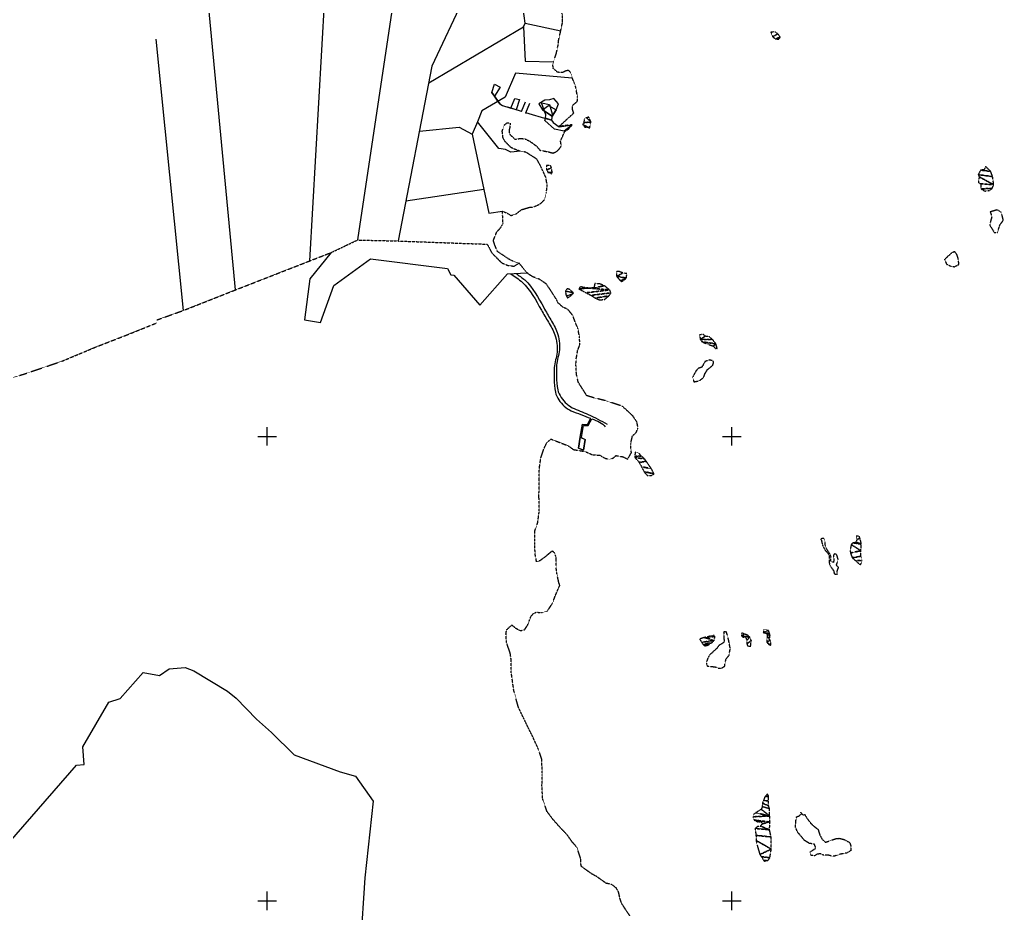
# Model space of a CAD drawing. Header units: metres. Extents: x 619047 to 657292, y 1301217 to 1319844.
# Drawn here: x 650670 to 652787, y 1314704 to 1316627 of the extents above; entities that cross this region are included whole.
import ezdxf

# ---------------------------------------------------------------- set-up
doc = ezdxf.new("R2010")
doc.units = ezdxf.units.M
doc.header["$PDMODE"] = 32
doc.header["$PDSIZE"] = 0.5
doc.linetypes.add('HIDDEN', pattern=[0.375, 0.25, -0.125])
for name, color, linetype in [('-42', 7, 'Continuous'), ('2', 1, 'Continuous'), ('3', 7, 'Continuous'), ('42', 7, 'Continuous'), ('CVL_CUADCON_LIN', 8, 'Continuous')]:
    doc.layers.add(name, color=color, linetype=linetype)

# ---------------------------------------------------------------- blocks, each defined once
blk = doc.blocks.new('COORD')
at = {"layer": '42', "color": 2, "linetype": 'Continuous'}
for p, q in [((-2, 0), (2, 0)), ((0, -2), (0, 2))]:
    blk.add_line(p, q, dxfattribs=at)
blk = doc.blocks.new('COORD$')
at = {"layer": '42', "color": 2, "linetype": 'Continuous'}
blk.add_blockref('COORD', (0, 0), dxfattribs=at)

msp = doc.modelspace()

# ---------------------------------------------------------------- linework, layer by layer
at = {"layer": '-42', "color": 2, "ltscale": 0.5}
for p, q in [((651685.6869, 1316470.61466), (651691.8564, 1316488.53226)), ((651691.8564, 1316488.53226), (651704.2177, 1316481.95966)), ((651691.5647, 1316462.52456), (651685.6869, 1316470.61466)), ((651704.2177, 1316481.95966), (651691.5647, 1316462.52456)), ((651697.4425, 1316454.43446), (651691.5647, 1316462.52456)), ((651703.3203, 1316446.34436), (651697.4425, 1316454.43446))]:
    msp.add_line(p, q, dxfattribs=at)
at = {"layer": '-42', "color": 6, "ltscale": 0.5, "flags": 128}
msp.add_lwpolyline([(651685.6869, 1316470.61466), (651703.3203, 1316446.34436), (651709.10273, 1316442.48385), (651726.82064, 1316436.84395)], dxfattribs=at)
at = {"layer": '-42', "color": 2, "ltscale": 0.5, "flags": 128}
for points in [[(651703.3203, 1316446.34436), (651709.10273, 1316442.48385), (651713.52625, 1316441.01148), (651720.63212, 1316438.73597)], [(651726.82064, 1316436.84395), (651735.21183, 1316457.61287)], [(651735.21183, 1316457.61287), (651745.5273, 1316455.59021)], [(651745.5273, 1316455.59021), (651738.25456, 1316433.20435)], [(651749.77196, 1316429.82703), (651758.16314, 1316450.59595)], [(651759.335, 1316426.90331), (651767.72619, 1316447.67223)], [(651749.77196, 1316429.82703), (651720.63212, 1316438.73597)], [(651807.15024, 1316412.28473), (651759.335, 1316426.90331)]]:
    msp.add_lwpolyline(points, dxfattribs=at)
at = {"layer": '-42', "color": 6, "ltscale": 0.5, "flags": 128}
for points in [[(651738.25456, 1316433.20435), (651726.82064, 1316436.84395), (651735.21183, 1316457.61287), (651745.5273, 1316455.59021)], [(651816.08491, 1316419.47958), (651795.10455, 1316433.20479), (651808.07497, 1316442.57325), (651824.18547, 1316433.27744)]]:
    msp.add_lwpolyline(points, close=True, dxfattribs=at)
at = {"layer": '-42', "ltscale": 0.5, "flags": 128}
msp.add_lwpolyline([(651829.66913, 1316446.57082), (651819.56749, 1316457.65941), (651809.89703, 1316455.11339), (651800.18274, 1316453.82011), (651787.44116, 1316446.38944), (651795.10455, 1316433.20479), (651816.08491, 1316419.47958)], dxfattribs=at)
at = {"layer": '-42', "color": 1, "ltscale": 0.5, "flags": 128}
msp.add_lwpolyline([(651816.08491, 1316419.47958), (651824.18547, 1316433.27744), (651829.66913, 1316446.57082), (651819.56749, 1316457.65941), (651809.89703, 1316455.11339), (651800.18274, 1316453.82011), (651787.44116, 1316446.38944), (651795.10455, 1316433.20479)], close=True, dxfattribs=at)
for points in [[(651795.10455, 1316433.20479), (651808.07497, 1316442.57325)], [(651808.07497, 1316442.57325), (651824.18547, 1316433.27744)]]:
    msp.add_lwpolyline(points, dxfattribs=at)
at = {"layer": '-42', "color": 2, "ltscale": 0.5}
msp.add_point((651759.335, 1316426.90331), dxfattribs=at)
at = {"color": 3}
msp.add_lwpolyline([(651792.6448, 1316448.54405), (651810.38927, 1316444.58855), (651815.84424, 1316424.40263), (651814.71404, 1316410.99016), (651801.20679, 1316415.53073), (651802.54146, 1316422.35137)], close=True, dxfattribs=at)
at = {"color": 2}
for points in [[(651815.84424, 1316424.40263), (651814.71404, 1316410.99016)], [(651801.20679, 1316415.53073), (651814.71404, 1316410.99016)]]:
    msp.add_lwpolyline(points, dxfattribs=at)
at = {"color": 5}
msp.add_lwpolyline([(651801.20679, 1316415.53073), (651814.71404, 1316410.99016), (651818.12604, 1316405.82544), (651831.17223, 1316396.47668), (651855.33181, 1316400.42446), (651857.43323, 1316399.74024), (651841.67281, 1316387.21721), (651821.16317, 1316391.34042), (651800.21011, 1316410.43733)], close=True, dxfattribs=at)
at = {"layer": '2', "color": 1, "linetype": 'Continuous'}
for p, q in [((651068.44773, 1316734.18633), (651133.72273, 1316045.56633)), ((651294.58373, 1316108.34233), (651328.45773, 1316716.25833)), ((651475.58473, 1316677.83433), (651396.83273, 1316153.12333)), ((651633.59573, 1316690.08333), (651557.22273, 1316527.35033)), ((651754.19073, 1316612.10133), (651757.66473, 1316619.76733)), ((651757.66473, 1316619.76733), (651834.29773, 1316603.29633)), ((651550.28273, 1316491.52433), (651754.19073, 1316612.10133)), ((650962.86473, 1316585.36633), (651021.70673, 1316001.34333)), ((651557.22273, 1316527.35033), (651484.30873, 1316150.96033)), ((651859.27073, 1316501.58233), (651737.22973, 1316512.12933)), ((651501.06473, 1316237.45433), (651668.51273, 1316262.70933))]:
    msp.add_line(p, q, dxfattribs=at)
for points in [[(651757.66473, 1316619.76733), (651751.04373, 1316667.50133), (651782.53673, 1316703.06533)], [(651754.19073, 1316612.10133), (651757.54273, 1316537.88733), (651818.86273, 1316536.86333)], [(651737.22973, 1316512.12933), (651714.45073, 1316460.54133), (651664.74473, 1316431.51433), (651655.11273, 1316407.51933)], [(651655.11273, 1316407.51933), (651643.48173, 1316380.70533), (651679.45573, 1316211.12633), (651709.12673, 1316215.27633)], [(651748.03473, 1316344.54933), (651726.97873, 1316342.27533), (651715.22973, 1316347.98533), (651701.23273, 1316350.36633), (651655.11273, 1316407.51933)], [(651530.14073, 1316387.54933), (651615.76973, 1316396.01033), (651643.48173, 1316380.70533)], [(651340.31973, 1316126.19133), (651294.48573, 1316069.51133), (651282.53773, 1315981.45733), (651317.14773, 1315975.75433), (651345.70173, 1316055.35933), (651424.55173, 1316112.41633), (651590.90473, 1316091.70433), (651597.66773, 1316077.80633), (651604.53373, 1316077.12233), (651660.38773, 1316012.71233), (651719.56273, 1316079.96233), (651761.95273, 1316082.47933)]]:
    msp.add_lwpolyline(points, dxfattribs=at)
at = {"layer": '3', "color": 30, "linetype": 'HIDDEN'}
for p, q in [((651340.31973, 1316126.19133), (651396.83273, 1316153.12333)), ((651761.95273, 1316082.47933), (651744.44173, 1316103.36933)), ((652185.25373, 1315309.02033), (652186.03373, 1315310.20733)), ((652186.03373, 1315310.20733), (652188.79573, 1315310.49133)), ((652188.79573, 1315310.49133), (652190.58473, 1315309.76533))]:
    msp.add_line(p, q, dxfattribs=at)
for points in [[(651859.27073, 1316501.58233), (651855.57573, 1316513.73633), (651851.20573, 1316518.26033), (651844.61673, 1316516.91433), (651839.06773, 1316513.54833), (651827.37673, 1316514.17633), (651818.13473, 1316522.71033), (651817.26573, 1316532.10233), (651824.87973, 1316554.80333), (651828.50073, 1316571.36133), (651829.88473, 1316583.57433), (651833.51173, 1316599.62333), (651838.09273, 1316621.02033), (651838.51073, 1316628.90233), (651838.39773, 1316638.81033), (651827.54273, 1316655.20233)], [(651741.92473, 1316345.74933), (651727.37673, 1316351.93533), (651714.78373, 1316364.75033), (651710.11973, 1316372.82833), (651708.42773, 1316387.54633), (651712.60273, 1316400.04533), (651718.89073, 1316405.45333), (651725.24873, 1316404.76333), (651725.07573, 1316397.64633), (651722.90673, 1316387.45833), (651724.50873, 1316380.61533), (651731.95173, 1316373.84033), (651735.80773, 1316369.81833), (651747.46973, 1316371.73033), (651757.38673, 1316370.82733), (651768.11373, 1316365.61433), (651782.97173, 1316354.60433), (651789.67073, 1316346.29533), (651807.48973, 1316342.94133), (651817.67973, 1316340.26333), (651825.26373, 1316343.39933), (651831.79473, 1316349.82633), (651835.54073, 1316355.45933), (651833.89173, 1316366.36633), (651843.55573, 1316387.56733), (651851.12473, 1316391.97333), (651859.14773, 1316401.21233), (651830.90512, 1316397.63862), (651862.41573, 1316426.40533), (651859.52873, 1316434.50333), (651859.94073, 1316442.89333), (651870.00373, 1316451.39433), (651870.66173, 1316460.54933), (651866.59873, 1316482.60933), (651863.97273, 1316490.20133), (651859.27073, 1316501.58233)], [(651709.12673, 1316215.27633), (651720.61573, 1316210.07233), (651727.26873, 1316205.82833), (651737.39473, 1316208.73933), (651749.73173, 1316218.28233), (651767.19773, 1316223.56333), (651775.82673, 1316224.17033), (651790.22773, 1316230.94133), (651799.26873, 1316239.93833), (651803.41473, 1316254.97733), (651805.26673, 1316270.75233), (651802.27573, 1316287.99733), (651796.02373, 1316301.64733), (651790.81873, 1316312.51333), (651783.03473, 1316326.90833), (651760.00673, 1316341.63633), (651748.03473, 1316344.54933), (651741.92473, 1316345.74933)], [(651744.44173, 1316103.36933), (651731.95073, 1316107.29233), (651722.75573, 1316111.76033), (651710.21273, 1316120.25633), (651697.92673, 1316128.50133), (651691.91073, 1316143.67833), (651689.27573, 1316152.03333), (651696.43673, 1316169.90233), (651705.96273, 1316180.93733), (651710.19373, 1316188.60833), (651709.21373, 1316207.65433), (651709.12673, 1316215.27633)], [(652758.92973, 1316213.55933), (652762.35073, 1316203.18033), (652759.41973, 1316192.98333), (652757.98873, 1316184.83533), (652763.42373, 1316176.00433), (652767.56273, 1316169.44533), (652774.42273, 1316169.26933), (652778.10173, 1316180.74533), (652780.07173, 1316186.10433), (652787.07573, 1316195.58633), (652783.07473, 1316212.31033), (652773.86473, 1316218.04933), (652758.92973, 1316213.55933)], [(651396.83273, 1316153.12333), (651484.30873, 1316150.96033), (651676.15873, 1316144.00633), (651685.50773, 1316126.07233), (651699.13373, 1316111.74433), (651707.86173, 1316103.71333), (651720.36673, 1316098.52033), (651733.85073, 1316096.64133), (651744.44173, 1316103.36933)], [(652660.53073, 1316111.30333), (652664.71073, 1316101.18733), (652674.41673, 1316096.47033), (652681.79273, 1316095.53833), (652691.64273, 1316100.47833), (652689.71073, 1316113.92433), (652687.07573, 1316122.27933), (652681.92873, 1316128.06433), (652675.61473, 1316124.94333), (652660.53073, 1316111.30333)], [(650965.17473, 1315981.14633), (651021.70673, 1316001.34333), (651133.72273, 1316045.56633), (651340.31973, 1316126.19133)], [(651983.00473, 1314698.39833), (651974.73873, 1314710.50033), (651965.68973, 1314724.37233), (651961.74373, 1314736.26933), (651958.79973, 1314749.44933), (651954.64573, 1314757.27833), (651943.62373, 1314766.04633), (651932.42573, 1314767.95033), (651912.70773, 1314781.95433), (651901.20373, 1314788.42933), (651886.60873, 1314798.68033), (651878.15173, 1314805.19033), (651877.20473, 1314821.44233), (651869.56873, 1314844.98533), (651858.75773, 1314857.56733), (651848.42973, 1314872.18633), (651835.83473, 1314885.25533), (651817.30773, 1314906.13333), (651804.66873, 1314923.01333), (651795.46973, 1314950.09733), (651793.87773, 1314978.28333), (651794.61773, 1315002.43133), (651793.47473, 1315035.70533), (651786.11673, 1315057.21933), (651774.65173, 1315082.49733), (651755.14873, 1315122.16833), (651742.91573, 1315147.94633), (651733.36973, 1315183.15633), (651727.84273, 1315222.22433), (651727.78873, 1315249.15833), (651725.59173, 1315263.61633), (651717.71173, 1315286.39533), (651716.48673, 1315304.67633), (651717.65473, 1315313.58233), (651728.96173, 1315324.38433), (651735.63173, 1315318.61633), (651746.88173, 1315312.13833), (651756.26073, 1315313.77033), (651763.50073, 1315324.77933), (651767.44273, 1315335.49633), (651770.15773, 1315342.38833), (651775.16473, 1315348.79733), (651781.47873, 1315351.91933), (651792.92173, 1315350.77933), (651805.33173, 1315353.97033), (651816.81673, 1315371.38033), (651822.23273, 1315386.43433), (651832.38073, 1315409.67333), (651830.28173, 1315415.49333), (651825.72373, 1315436.53133), (651824.30573, 1315449.47333), (651824.64773, 1315463.96133), (651824.05273, 1315471.57733), (651820.91273, 1315479.67233), (651816.04073, 1315483.68233), (651798.93073, 1315469.51133), (651789.35873, 1315462.54133), (651782.27073, 1315460.42733), (651779.01973, 1315478.17733), (651778.78773, 1315498.50233), (651778.46773, 1315526.44933), (651784.61673, 1315544.05233), (651787.90773, 1315567.21333), (651787.55073, 1315598.46233), (651787.56973, 1315619.04533), (651787.89473, 1315635.05633), (651788.34873, 1315661.99633), (651791.64873, 1315684.39433), (651797.54073, 1315702.24833), (651804.98273, 1315717.83333), (651813.28773, 1315724.53533), (651850.79273, 1315709.97233), (651861.55173, 1315701.96433), (651887.00073, 1315697.68133), (651902.82773, 1315690.74733), (651918.07773, 1315689.90533), (651930.60373, 1315682.93433), (651939.76973, 1315681.00633), (651947.61073, 1315683.89133), (651953.13973, 1315689.03633), (651968.40973, 1315686.41533), (651978.37573, 1315681.19333), (651986.59373, 1315695.51733), (651985.50273, 1315702.11133), (651985.10073, 1315715.06533), (651988.72673, 1315731.11533), (651996.51873, 1315738.31833), (652000.72573, 1315748.02233), (651998.54573, 1315760.95633), (651990.53373, 1315773.06133), (651980.00173, 1315783.35933), (651966.91273, 1315795.15233), (651950.59473, 1315800.55533), (651933.50973, 1315806.45833), (651905.74573, 1315813.25633), (651890.45273, 1315817.90933), (651872.08673, 1315846.92033), (651868.07673, 1315864.40733), (651867.08273, 1315884.72333), (651867.46273, 1315895.90833), (651870.79773, 1315915.25733), (651875.48673, 1315927.25333), (651874.79273, 1315943.50833), (651871.53373, 1315962.02033), (651866.04873, 1315975.17033), (651859.76473, 1315991.61433), (651849.46673, 1316003.69333), (651838.74273, 1316008.65333), (651828.73273, 1316017.68633), (651824.83373, 1316025.51833), (651810.86673, 1316047.46533), (651803.11973, 1316058.55733), (651788.78473, 1316068.30233), (651773.73373, 1316073.97533), (651767.59173, 1316077.97033), (651761.95273, 1316082.47933)], [(650169.88773, 1315677.97133), (650191.47473, 1315672.09833), (650224.50473, 1315674.34333), (650283.71773, 1315691.04333), (650361.74473, 1315719.91933), (650426.81873, 1315753.13233), (650469.52573, 1315777.47833), (650535.86973, 1315811.45333), (650600.42973, 1315839.07633), (650684.80573, 1315866.41933), (650760.03373, 1315891.99533), (650833.74273, 1315922.90933), (650897.79173, 1315947.73733), (650965.20073, 1315974.85033)], [(652138.16173, 1315879.43833), (652129.56173, 1315876.29033), (652125.55373, 1315871.41633), (652122.32173, 1315865.28133), (652118.33973, 1315858.12133), (652120.99873, 1315847.73333), (652133.16273, 1315850.15933), (652141.71873, 1315857.11833), (652144.92473, 1315865.53933), (652150.66173, 1315874.75333), (652155.95173, 1315878.62533), (652161.48673, 1315883.26233), (652163.45373, 1315888.87433), (652162.39173, 1315892.92833), (652153.73373, 1315894.86133), (652144.88573, 1315891.20333), (652138.16173, 1315879.43833), (652142.40073, 1315886.34733)], [(652395.26773, 1315507.42233), (652395.26773, 1315509.17333), (652396.66773, 1315511.27533), (652398.76773, 1315511.27533), (652400.69473, 1315510.69533)], [(652395.26773, 1315507.42233), (652397.55073, 1315496.93833), (652403.01473, 1315485.56633), (652406.86773, 1315481.79933), (652412.02273, 1315475.25133), (652412.33173, 1315470.42733), (652411.93373, 1315460.76633), (652413.28473, 1315453.66733), (652416.39073, 1315448.62133), (652421.81073, 1315441.06033), (652423.41373, 1315434.21733), (652427.22873, 1315433.75333), (652429.51973, 1315433.27133), (652429.44173, 1315440.13133), (652432.39673, 1315448.29533), (652429.57073, 1315451.05833), (652427.52173, 1315452.55933), (652430.47373, 1315460.97833), (652431.43373, 1315465.81733), (652428.53273, 1315475.18633), (652424.69173, 1315477.93733), (652421.16773, 1315475.10133), (652422.54873, 1315465.46233), (652421.35073, 1315459.09533), (652415.99473, 1315461.06733), (652416.13273, 1315471.23233), (652413.51673, 1315477.80933), (652405.24473, 1315490.41933), (652403.90873, 1315496.24833), (652403.59373, 1315501.58133), (652400.69473, 1315510.69533), (652400.69473, 1315510.69533)], [(652185.25373, 1315309.02033), (652185.56973, 1315299.36333), (652185.59673, 1315295.04333), (652186.40473, 1315287.93133), (652180.84273, 1315283.57533), (652175.52373, 1315280.74633), (652169.97973, 1315273.59433), (652160.37873, 1315264.89233), (652154.56873, 1315259.51833), (652150.80073, 1315252.63233), (652147.80573, 1315244.22533), (652148.34673, 1315239.14533), (652150.14773, 1315235.59833), (652160.06473, 1315234.64433), (652165.91073, 1315234.42633), (652173.04373, 1315231.67533), (652180.16373, 1315230.95833), (652187.50173, 1315235.83333), (652187.97373, 1315241.42833), (652190.20073, 1315250.84633), (652196.75373, 1315259.27533), (652199.20673, 1315273.01633), (652197.09273, 1315285.71133), (652195.25973, 1315294.08733), (652193.17173, 1315302.71533), (652190.58473, 1315309.76533)], [(652350.12273, 1314921.43133), (652356.01273, 1314914.35133), (652359.55573, 1314916.66133), (652363.92573, 1314908.80933), (652372.89573, 1314896.92033), (652380.30773, 1314890.35833), (652388.48173, 1314883.80133), (652391.85673, 1314872.63933), (652397.25673, 1314862.76033), (652404.15873, 1314856.44933), (652418.60973, 1314861.62433), (652426.97773, 1314864.47233), (652433.83473, 1314865.02433), (652445.03373, 1314862.29833), (652456.25573, 1314856.01533), (652458.84173, 1314848.91433), (652458.90873, 1314838.49433), (652450.30173, 1314833.35633), (652434.31073, 1314830.46033), (652424.16973, 1314826.83733), (652417.81673, 1314826.79733), (652409.92673, 1314828.78133), (652400.77973, 1314828.46933), (652393.38973, 1314831.72733), (652385.77273, 1314830.66333), (652380.20573, 1314827.06933), (652373.08073, 1314828.54933), (652370.49573, 1314835.39633), (652376.82173, 1314839.50233), (652383.65573, 1314843.86633), (652380.29673, 1314852.48733), (652369.35873, 1314854.19733), (652359.66273, 1314860.23633), (652353.51773, 1314867.56833), (652344.55873, 1314877.67933), (652339.65873, 1314888.83233), (652340.58173, 1314903.32533), (652341.80073, 1314911.46633), (652347.12673, 1314913.02533), (652353.06773, 1314917.89133)]]:
    msp.add_lwpolyline(points, dxfattribs=at)
at = {"layer": 'CVL_CUADCON_LIN', "color": 6, "ltscale": 0.5, "flags": 128}
for points in [[(651876.44573, 1315728.30833), (651881.38995, 1315756.7376), (651891.77617, 1315756.20248), (651898.80333, 1315769.22781)], [(651879.1058, 1315727.84571), (651883.64013, 1315753.91809), (651893.34194, 1315753.41823), (651901.33969, 1315768.24261)]]:
    msp.add_lwpolyline(points, dxfattribs=at)
at = {"layer": 'CVL_CUADCON_LIN', "color": 5, "ltscale": 0.5, "flags": 128}
for points in [[(651876.44573, 1315728.30833), (651872.44573, 1315705.30833)], [(651876.44573, 1315728.30833), (651872.58166, 1315706.04111)], [(651883.44573, 1315725.30833), (651876.44573, 1315728.30833)], [(651876.44573, 1315728.30833), (651886.83207, 1315723.85704)], [(651872.44573, 1315705.30833), (651883.4851, 1315701.0008), (651886.83207, 1315723.85704)], [(650363.72101, 1314559.82208), (650537.71851, 1314724.81938), (650545.71911, 1314740.82068), (650791.72211, 1315022.81918), (650808.72271, 1315023.81908), (650805.72261, 1315061.82088), (650861.72181, 1315157.82188), (650885.72351, 1315165.82248), (650935.72101, 1315221.82028), (650970.72041, 1315215.82008), (650991.72141, 1315229.82068), (651025.71931, 1315232.82038), (651044.67951, 1315225.83508), (651116.67911, 1315181.83458), (651135.68121, 1315166.83308), (651179.68331, 1315121.83028), (651211.68671, 1315092.82748), (651260.68471, 1315044.82978), (651359.68611, 1315007.82838), (651392.69071, 1314998.82718), (651430.69021, 1314944.82718), (651412.69011, 1314779.82608), (651393.69301, 1314495.83078)]]:
    msp.add_lwpolyline(points, dxfattribs=at)
msp.add_lwpolyline([(651876.44573, 1315728.30833), (651886.83207, 1315723.85704), (651883.4851, 1315701.0008), (651872.44573, 1315705.30833)], close=True, dxfattribs=at)
at = {"layer": 'CVL_CUADCON_LIN', "color": 6, "ltscale": 0.5}
for points, knots in [([(651726.91075, 1316080.39863), (651735.55567, 1316074.60708), (651764.38919, 1316055.29043), (651785.38079, 1316014.17871), (651807.91563, 1315976.27236), (651824.27529, 1315947.58748), (651829.35656, 1315912.42113), (651818.75276, 1315881.72331), (651820.82626, 1315852.74013), (651819.93883, 1315822.64766), (651836.60331, 1315797.80067), (651851.65423, 1315788.10157), (651856.89469, 1315785.16964)], [0, 0, 0, 0, 30.9465492493, 103.2164312742, 133.1446713611, 164.0892214242, 201.6994397938, 235.3316860333, 259.396581357, 288.3746130227, 324.1747064404, 342.1708114814, 342.1708114814, 342.1708114814, 342.1708114814]), ([(651737.82758, 1316081.04684), (651744.39975, 1316076.61064), (651771.08445, 1316058.59851), (651790.42034, 1316019.22775), (651813.02952, 1315981.39911), (651829.37448, 1315952.69887), (651834.46043, 1315917.53742), (651823.8555, 1315886.83841), (651825.92922, 1315857.85545), (651825.04172, 1315827.76292), (651841.00182, 1315803.96621), (651854.81723, 1315794.50575), (651858.96632, 1315792.03345)], [0, 0, 0, 0, 23.6156574294, 95.8855394543, 125.8137795412, 156.7583296043, 194.3685479739, 228.0007942134, 252.0656895371, 281.0437212028, 316.8438146205, 331.3411183201, 331.3411183201, 331.3411183201, 331.3411183201])]:
    msp.add_open_spline(points, degree=3, knots=knots, dxfattribs=at)
msp.add_spline([(651858.96632, 1315792.03345), (651893.515, 1315777.43435), (651934.25503, 1315756.78386)], degree=3, dxfattribs=at)
for points in [[(651856.89469, 1315785.16964), (651870.8816, 1315779.9005), (651884.8685, 1315774.63137), (651898.80333, 1315769.22781)], [(651901.33969, 1315768.24261), (651912.79571, 1315763.78535), (651924.21894, 1315759.24341), (651930.1175, 1315750.77689)]]:
    msp.add_open_spline(points, degree=3, dxfattribs=at)

# ---------------------------------------------------------------- block references
at = {"layer": '42', "color": 1, "linetype": 'Continuous', "xscale": 10, "yscale": 10}
for p in [(651202.60373, 1315730.38433), (652202.60373, 1315730.38433), (651202.60373, 1314730.38433), (652202.60373, 1314730.38433)]:
    msp.add_blockref('COORD$', p, dxfattribs=at)

# ---------------------------------------------------------------- meshes
at = {"layer": '3', "color": 30, "linetype": 'HIDDEN'}
mesh = msp.add_polyface(dxfattribs=at)
corners = [(652301.91773, 1316597.10233), (652290.56173, 1316590.62033), (652306.82673, 1316589.78933), (652296.45473, 1316586.11333), (652295.01073, 1316601.34333), (652303.32073, 1316585.43033), (652286.89573, 1316600.23433)]
mesh.append_faces([[corners[k] for k in face] for face in [(1, 0, 4, 6), (2, 3, 5)]], dxfattribs={"vtx0": -1, "color": 30})
mesh.append_faces([[corners[k] for k in face] for face in [(0, 1, 3, 2)]], dxfattribs={"vtx0": -1, "vtx2": -1, "color": 30})
mesh = msp.add_polyface(dxfattribs=at)
corners = [(651899.20773, 1316407.51533), (651890.21973, 1316416.05133), (651883.99273, 1316405.30833), (651896.56473, 1316394.27133), (651881.49373, 1316401.72233), (651894.77373, 1316417.62833), (651894.02473, 1316394.24233), (651886.38273, 1316396.18833), (651885.14673, 1316415.48533)]
mesh.append_faces([[corners[k] for k in face] for face in [(1, 0, 5), (3, 4, 7, 6)]], dxfattribs={"vtx0": -1, "color": 30})
mesh.append_faces([[corners[k] for k in face] for face in [(0, 2, 4, 3)]], dxfattribs={"vtx0": -1, "vtx2": -1, "color": 30})
mesh.append_faces([[corners[k] for k in face] for face in [(0, 1, 8, 2)]], dxfattribs={"vtx0": -1, "vtx3": -1, "color": 30})
mesh = msp.add_polyface(dxfattribs=at)
corners = [(651814.48173, 1316308.97233), (651804.12973, 1316303.51833), (651815.87373, 1316298.31633), (651806.98173, 1316298.46933), (651812.14073, 1316313.77333), (651814.63573, 1316295.50733), (651803.50873, 1316313.42133)]
mesh.append_faces([[corners[k] for k in face] for face in [(1, 0, 4, 6), (2, 3, 5)]], dxfattribs={"vtx0": -1, "color": 30})
mesh.append_faces([[corners[k] for k in face] for face in [(0, 1, 3, 2)]], dxfattribs={"vtx0": -1, "vtx2": -1, "color": 30})
mesh = msp.add_polyface(dxfattribs=at)
corners = [(652759.96573, 1316300.72633), (652738.34373, 1316303.52833), (652763.90273, 1316289.59133), (652733.12073, 1316293.81333), (652766.38873, 1316272.08733), (652735.20773, 1316289.00933), (652738.42673, 1316274.05433), (652762.92673, 1316263.91633), (652739.05673, 1316263.38933), (652756.62673, 1316259.52433), (652747.24173, 1316258.40033), (652733.31573, 1316276.79033), (652745.19473, 1316304.11533), (652749.17773, 1316311.27533)]
mesh.append_faces([[corners[k] for k in face] for face in [(1, 0, 13, 12), (7, 8, 10, 9)]], dxfattribs={"vtx0": -1, "color": 30})
mesh.append_faces([[corners[k] for k in face] for face in [(0, 1, 3, 2), (2, 3, 5, 4), (4, 6, 8, 7)]], dxfattribs={"vtx0": -1, "vtx2": -1, "color": 30})
mesh.append_faces([[corners[k] for k in face] for face in [(4, 5, 11, 6)]], dxfattribs={"vtx0": -1, "vtx3": -1, "color": 30})
mesh = msp.add_polyface(dxfattribs=at)
corners = [(651968.20573, 1316082.04333), (651954.82673, 1316074.77533), (651975.44173, 1316071.19933), (651973.43373, 1316069.14333), (651962.29373, 1316065.96733), (651965.87773, 1316063.46733), (651954.19973, 1316085.18633), (651960.55173, 1316085.00433), (651976.85773, 1316080.61733)]
mesh.append_faces([[corners[k] for k in face] for face in [(1, 0, 7, 6), (3, 4, 5)]], dxfattribs={"vtx0": -1, "color": 30})
mesh.append_faces([[corners[k] for k in face] for face in [(0, 1, 2, 8)]], dxfattribs={"vtx0": -1, "vtx1": -1, "color": 30})
mesh.append_faces([[corners[k] for k in face] for face in [(2, 1, 4, 3)]], dxfattribs={"vtx0": -1, "vtx2": -1, "color": 30})
mesh = msp.add_polyface(dxfattribs=at)
corners = [(651862.01873, 1316038.90233), (651844.18873, 1316043.27233), (651858.75473, 1316035.56233), (651846.08273, 1316033.13033), (651853.54773, 1316046.68233), (651855.23673, 1316032.21833), (651849.18273, 1316028.59233), (651848.45073, 1316048.14933)]
mesh.append_faces([[corners[k] for k in face] for face in [(1, 0, 4, 7), (2, 3, 6, 5)]], dxfattribs={"vtx0": -1, "color": 30})
mesh.append_faces([[corners[k] for k in face] for face in [(0, 1, 3, 2)]], dxfattribs={"vtx0": -1, "vtx2": -1, "color": 30})
mesh = msp.add_polyface(dxfattribs=at)
corners = [(651928.13273, 1316054.65033), (651905.83573, 1316049.82133), (651939.66573, 1316045.63433), (651893.64573, 1316049.68233), (651888.93673, 1316039.46433), (651942.53173, 1316039.31533), (651899.92073, 1316034.00033), (651938.28773, 1316032.91433), (651908.62573, 1316028.00133), (651873.60273, 1316047.67433), (651907.75773, 1316059.49933), (651918.94373, 1316058.61033), (651928.97773, 1316025.18433), (651918.06873, 1316024.04333), (651876.08673, 1316052.53033), (651884.99873, 1316050.59933)]
mesh.append_faces([[corners[k] for k in face] for face in [(1, 0, 11, 10), (7, 8, 13, 12), (9, 3, 15, 14)]], dxfattribs={"vtx0": -1, "color": 30})
mesh.append_faces([[corners[k] for k in face] for face in [(2, 3, 9, 4)]], dxfattribs={"vtx0": -1, "vtx1": -1, "vtx3": -1, "color": 30})
mesh.append_faces([[corners[k] for k in face] for face in [(0, 1, 3, 2), (2, 4, 6, 5), (5, 6, 8, 7)]], dxfattribs={"vtx0": -1, "vtx2": -1, "color": 30})
mesh = msp.add_polyface(dxfattribs=at)
corners = [(652145.27673, 1315945.83833), (652134.93973, 1315939.11433), (652160.84773, 1315939.15633), (652168.32273, 1315929.58533), (652138.55673, 1315933.81933), (652162.53673, 1315924.69133), (652141.42673, 1315949.35233), (652153.66973, 1315944.91833), (652171.23273, 1315919.45533), (652168.19073, 1315918.91233), (652149.52873, 1315929.37133), (652133.04573, 1315949.25633)]
mesh.append_faces([[corners[k] for k in face] for face in [(1, 0, 6, 11), (3, 5, 9, 8)]], dxfattribs={"vtx0": -1, "color": 30})
mesh.append_faces([[corners[k] for k in face] for face in [(0, 1, 2, 7)]], dxfattribs={"vtx0": -1, "vtx1": -1, "color": 30})
mesh.append_faces([[corners[k] for k in face] for face in [(2, 1, 4, 3)]], dxfattribs={"vtx0": -1, "vtx2": -1, "color": 30})
mesh.append_faces([[corners[k] for k in face] for face in [(3, 4, 10, 5)]], dxfattribs={"vtx0": -1, "vtx3": -1, "color": 30})
mesh = msp.add_polyface(dxfattribs=at)
corners = [(652007.76073, 1315688.13633), (651993.54373, 1315687.46533), (652014.69273, 1315681.60833), (651994.08073, 1315684.93033), (652018.56073, 1315676.57133), (652003.09173, 1315674.36133), (652029.40973, 1315660.68733), (652008.27873, 1315665.01933), (652035.37873, 1315649.57533), (652013.47673, 1315654.66033), (652002.86473, 1315694.17833), (652029.06773, 1315646.19933), (652020.43273, 1315646.10133), (651994.96273, 1315696.62933)]
mesh.append_faces([[corners[k] for k in face] for face in [(1, 0, 10, 13), (8, 9, 12, 11)]], dxfattribs={"vtx0": -1, "color": 30})
mesh.append_faces([[corners[k] for k in face] for face in [(0, 1, 3, 2), (2, 3, 5, 4), (4, 5, 7, 6), (6, 7, 9, 8)]], dxfattribs={"vtx0": -1, "vtx2": -1, "color": 30})
mesh = msp.add_polyface(dxfattribs=at)
corners = [(652478.92873, 1315510.57333), (652472.09473, 1315508.46233), (652481.35673, 1315498.15033), (652469.87273, 1315502.84733), (652463.03373, 1315501.24433), (652480.24673, 1315484.16233), (652459.77573, 1315497.39533), (652457.94973, 1315479.33333), (652480.63673, 1315472.22433), (652461.87873, 1315468.96033), (652483.28173, 1315463.10733), (652469.56973, 1315462.69633), (652476.58773, 1315515.37433), (652479.83073, 1315453.92033), (652475.48073, 1315456.66533), (652457.36673, 1315485.93333), (652467.09673, 1315501.29033), (652469.97873, 1315515.80733)]
mesh.append_faces([[corners[k] for k in face] for face in [(1, 0, 12, 17), (10, 11, 14, 13)]], dxfattribs={"vtx0": -1, "color": 30})
mesh.append_faces([[corners[k] for k in face] for face in [(0, 1, 3, 2), (2, 4, 6, 5), (5, 7, 9, 8), (8, 9, 11, 10)]], dxfattribs={"vtx0": -1, "vtx2": -1, "color": 30})
mesh.append_faces([[corners[k] for k in face] for face in [(2, 3, 16, 4), (5, 6, 15, 7)]], dxfattribs={"vtx0": -1, "vtx3": -1, "color": 30})
mesh = msp.add_polyface(dxfattribs=at)
corners = [(652166.38173, 1315299.40233), (652149.63173, 1315298.19433), (652164.94773, 1315291.50933), (652143.29073, 1315297.35933), (652137.82573, 1315286.62533), (652159.92673, 1315286.36933), (652140.92273, 1315282.34033), (652151.10173, 1315280.67833), (652156.46273, 1315300.55933), (652163.54773, 1315302.92733), (652156.63973, 1315285.06133), (652144.00473, 1315279.32633), (652133.42373, 1315293.94333)]
mesh.append_faces([[corners[k] for k in face] for face in [(1, 0, 9, 8), (7, 6, 11)]], dxfattribs={"vtx0": -1, "color": 30})
mesh.append_faces([[corners[k] for k in face] for face in [(5, 6, 7, 10)]], dxfattribs={"vtx0": -1, "vtx1": -1, "color": 30})
mesh.append_faces([[corners[k] for k in face] for face in [(0, 1, 3, 2), (2, 4, 6, 5)]], dxfattribs={"vtx0": -1, "vtx2": -1, "color": 30})
mesh.append_faces([[corners[k] for k in face] for face in [(2, 3, 12, 4)]], dxfattribs={"vtx0": -1, "vtx3": -1, "color": 30})
mesh = msp.add_polyface(dxfattribs=at)
corners = [(652229.56773, 1315304.69833), (652223.51273, 1315301.07233), (652241.32573, 1315298.22633), (652235.05473, 1315291.29433), (652244.20573, 1315290.63633), (652235.14173, 1315283.67233), (652231.92273, 1315298.62733), (652236.19673, 1315302.48733), (652243.32373, 1315278.93833), (652236.98073, 1315278.35733), (652227.10573, 1315297.80933), (652223.69173, 1315307.68033)]
mesh.append_faces([[corners[k] for k in face] for face in [(1, 0, 11), (4, 5, 9, 8), (6, 1, 10)]], dxfattribs={"vtx0": -1, "color": 30})
mesh.append_faces([[corners[k] for k in face] for face in [(0, 1, 2, 7)]], dxfattribs={"vtx0": -1, "vtx1": -1, "color": 30})
mesh.append_faces([[corners[k] for k in face] for face in [(2, 1, 6, 3)]], dxfattribs={"vtx0": -1, "vtx1": -1, "vtx3": -1, "color": 30})
mesh.append_faces([[corners[k] for k in face] for face in [(2, 3, 5, 4)]], dxfattribs={"vtx0": -1, "vtx2": -1, "color": 30})
mesh = msp.add_polyface(dxfattribs=at)
corners = [(652281.29273, 1315312.65833), (652270.42373, 1315307.96033), (652284.41873, 1315305.83433), (652275.51473, 1315307.00233), (652284.47073, 1315301.26033), (652278.33473, 1315304.74833), (652284.58373, 1315291.35233), (652279.14073, 1315300.94533), (652277.77073, 1315287.46333), (652286.48373, 1315280.70233), (652276.44673, 1315314.38233), (652286.39073, 1315288.83233), (652282.65373, 1315282.43633), (652277.72373, 1315291.52833), (652270.87073, 1315313.30233)]
mesh.append_faces([[corners[k] for k in face] for face in [(1, 0, 10, 14), (9, 8, 12)]], dxfattribs={"vtx0": -1, "color": 30})
mesh.append_faces([[corners[k] for k in face] for face in [(6, 8, 9, 11)]], dxfattribs={"vtx0": -1, "vtx1": -1, "color": 30})
mesh.append_faces([[corners[k] for k in face] for face in [(0, 1, 3, 2), (2, 3, 5, 4), (4, 5, 7, 6)]], dxfattribs={"vtx0": -1, "vtx2": -1, "color": 30})
mesh.append_faces([[corners[k] for k in face] for face in [(6, 7, 13, 8)]], dxfattribs={"vtx0": -1, "vtx3": -1, "color": 30})
mesh = msp.add_polyface(dxfattribs=at)
corners = [(652282.05473, 1314955.31633), (652273.67573, 1314954.24633), (652281.35773, 1314945.14533), (652271.18073, 1314947.11433), (652281.93173, 1314934.98233), (652268.42573, 1314940.74233), (652283.75273, 1314928.38533), (652268.22073, 1314933.11633), (652284.10473, 1314913.13733), (652265.96973, 1314927.51033), (652253.81973, 1314920.06333), (652248.03073, 1314911.38533), (652284.69573, 1314900.17833), (652250.87173, 1314904.28633), (652268.45773, 1314896.26333), (652283.78673, 1314883.39733), (652263.91473, 1314891.40533), (652252.76673, 1314886.25233), (652287.18973, 1314867.91433), (652254.63973, 1314871.52133), (652287.61173, 1314841.73733), (652254.96573, 1314860.34033), (652263.03673, 1314830.14533), (652284.42773, 1314823.16233), (652266.36973, 1314825.59133), (652280.14573, 1314817.29033), (652271.50773, 1314816.98133), (652265.37673, 1314901.07333), (652274.31273, 1314815.47433), (652257.84273, 1314847.65033), (652257.56973, 1314890.09433), (652259.02973, 1314900.27033), (652249.27373, 1314915.71333), (652259.89773, 1314923.40533), (652279.48173, 1314960.38333)]
mesh.append_faces([[corners[k] for k in face] for face in [(1, 0, 34), (25, 26, 28), (27, 13, 31)]], dxfattribs={"vtx0": -1, "color": 30})
mesh.append_faces([[corners[k] for k in face] for face in [(12, 13, 27, 14)]], dxfattribs={"vtx0": -1, "vtx1": -1, "vtx3": -1, "color": 30})
mesh.append_faces([[corners[k] for k in face] for face in [(0, 1, 3, 2), (2, 3, 5, 4), (4, 5, 7, 6), (6, 7, 9, 8), (8, 11, 13, 12), (12, 14, 16, 15), (15, 17, 19, 18), (18, 19, 21, 20), (20, 22, 24, 23), (23, 24, 26, 25)]], dxfattribs={"vtx0": -1, "vtx2": -1, "color": 30})
mesh.append_faces([[corners[k] for k in face] for face in [(8, 9, 33, 10), (8, 10, 32, 11), (15, 16, 30, 17), (20, 21, 29, 22)]], dxfattribs={"vtx0": -1, "vtx3": -1, "color": 30})

doc.saveas('drawing.dxf')
